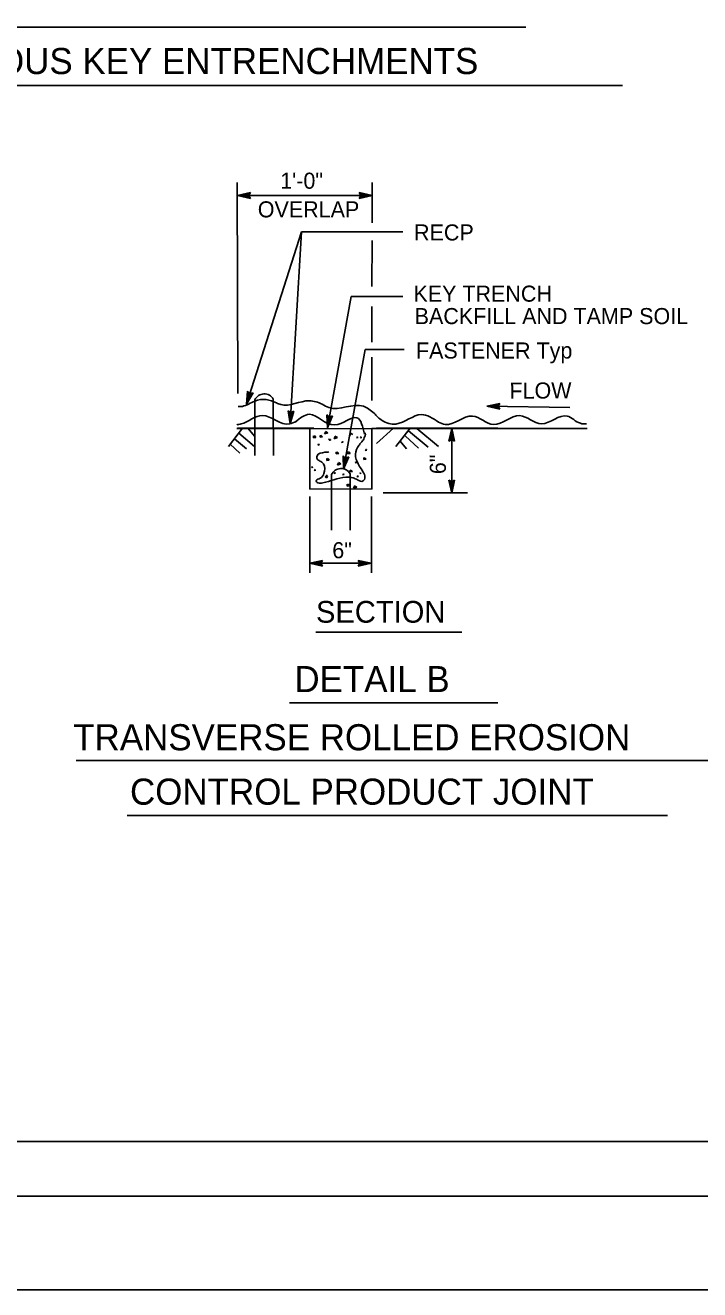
# Model space of a CAD drawing. Extents: x -894 to 866, y -472 to 714.
# Drawn here: x -475 to -165, y -472 to 108 of the extents above; entities that cross this region are included whole.
import ezdxf

# ---------------------------------------------------------------- set-up
doc = ezdxf.new("R2010")
doc.units = 0
for name, color, linetype in [('56 Stage 3 Anno', 7, 'Continuous'), ('57 Undefined', 7, 'Continuous'), ('60 Nongeo Data', 7, 'Continuous'), ('border_PLOTTING-ELEMENTS', 7, 'Continuous'), ('border_rw_22x34_Cut_Lines', 7, 'Continuous'), ('border_SHEET', 7, 'Continuous')]:
    doc.layers.add(name, color=color, linetype=linetype)

msp = doc.modelspace()

# ---------------------------------------------------------------- linework, layer by layer
at = {"layer": '56 Stage 3 Anno'}
for p, q in [((-377.28, 30.05), (-371.37, 31.36)), ((-371.37, 28.73), (-377.28, 30.05)), ((-377.28, 30.05), (-377.28, 30.05)), ((-371.59, 29.08), (-375.92, 30.05)), ((-375.91, 30.05), (-371.61, 31.01)), ((-374.56, 30.05), (-371.78, 30.66)), ((-371.82, 29.44), (-374.56, 30.05)), ((-373.2, 30.05), (-372.01, 30.31)), ((-371.99, 29.78), (-373.2, 30.05)), ((-371.37, 31.36), (-372.16, 30.05)), ((-372.16, 30.05), (-371.37, 28.73)), ((-371.37, 31.36), (-371.37, 31.36)), ((-320.59, 30.05), (-321.38, 31.37)), ((-321.38, 31.37), (-321.38, 31.37)), ((-321.38, 31.37), (-315.47, 30.05)), ((-315.47, 30.05), (-321.38, 28.74)), ((-321.38, 28.74), (-320.59, 30.05)), ((-321.16, 31.02), (-316.83, 30.05)), ((-316.84, 30.05), (-321.15, 29.09)), ((-318.19, 30.05), (-320.97, 29.44)), ((-320.93, 30.66), (-318.19, 30.05)), ((-320.76, 30.32), (-319.55, 30.05)), ((-319.55, 30.05), (-320.74, 29.79)), ((-315.47, 30.05), (-315.47, 30.05)), ((-371.37, 28.73), (-371.37, 28.73)), ((-321.38, 28.74), (-321.38, 28.74)), ((-373.19, -65.82), (-372.65, -59.79)), ((-370.14, -60.59), (-373.19, -65.82)), ((-372.78, -64.51), (-372.38, -60.12)), ((-370.54, -60.68), (-372.78, -64.52)), ((-372.65, -59.79), (-372.65, -59.79)), ((-372.65, -59.79), (-371.64, -60.94)), ((-372.36, -63.22), (-372.11, -60.39)), ((-370.95, -60.8), (-372.36, -63.22)), ((-371.95, -61.93), (-371.84, -60.72)), ((-371.32, -60.86), (-371.95, -61.93)), ((-371.64, -60.94), (-370.14, -60.59)), ((-370.14, -60.59), (-370.14, -60.59)), ((-373.19, -65.82), (-373.19, -65.82)), ((-353.04, -74.82), (-354, -68.84)), ((-354, -68.84), (-354, -68.84)), ((-354, -68.84), (-352.74, -69.71)), ((-352.96, -73.45), (-353.66, -69.1)), ((-352.88, -72.1), (-353.33, -69.29)), ((-351.38, -69), (-353.04, -74.82)), ((-352.8, -70.74), (-352.99, -69.54)), ((-351.74, -69.19), (-352.96, -73.46)), ((-352.1, -69.4), (-352.88, -72.1)), ((-352.46, -69.55), (-352.8, -70.74)), ((-352.74, -69.71), (-351.38, -69)), ((-351.38, -69), (-351.38, -69)), ((-262.66, -66.76), (-256.76, -65.45)), ((-256.76, -68.08), (-262.66, -66.76)), ((-262.66, -66.76), (-262.66, -66.76)), ((-256.97, -67.73), (-261.31, -66.76)), ((-261.29, -66.75), (-256.99, -65.8)), ((-259.94, -66.76), (-257.16, -66.14)), ((-257.2, -67.37), (-259.94, -66.76)), ((-258.58, -66.76), (-257.39, -66.5)), ((-257.37, -67.03), (-258.58, -66.76)), ((-256.76, -65.45), (-257.55, -66.76)), ((-257.55, -66.76), (-256.76, -68.08)), ((-256.76, -65.45), (-256.76, -65.45)), ((-256.76, -68.08), (-256.76, -68.08)), ((-353.04, -74.82), (-353.04, -74.82)), ((-335.96, -76.71), (-336.19, -70.67)), ((-336.19, -70.67), (-336.19, -70.67)), ((-336.19, -70.67), (-335.04, -71.68)), ((-333.6, -71.14), (-335.96, -76.71)), ((-335.72, -75.37), (-335.88, -70.96)), ((-333.98, -71.29), (-335.72, -75.38)), ((-335.47, -74.04), (-335.58, -71.19)), ((-334.37, -71.45), (-335.47, -74.04)), ((-335.23, -72.7), (-335.27, -71.49)), ((-334.74, -71.56), (-335.23, -72.7)), ((-335.04, -71.68), (-333.6, -71.14)), ((-333.6, -71.14), (-333.6, -71.14)), ((-335.96, -76.71), (-335.96, -76.71)), ((-280.15, -82.83), (-278.83, -76.92)), ((-279.8, -82.62), (-278.83, -78.28)), ((-279.44, -82.39), (-278.83, -79.64)), ((-279.1, -82.21), (-278.83, -81)), ((-278.83, -76.92), (-278.83, -76.92)), ((-278.83, -76.92), (-277.52, -82.83)), ((-278.83, -79.64), (-278.21, -82.42)), ((-278.83, -81), (-278.57, -82.19)), ((-278.82, -78.29), (-277.87, -82.6)), ((-278.83, -82.04), (-280.15, -82.83)), ((-280.15, -82.83), (-280.15, -82.83)), ((-277.52, -82.83), (-278.83, -82.04)), ((-277.52, -82.83), (-277.52, -82.83)), ((-328.55, -95.56), (-328.77, -89.51)), ((-328.77, -89.51), (-328.77, -89.51)), ((-328.77, -89.51), (-327.62, -90.53)), ((-326.18, -89.99), (-328.55, -95.56)), ((-328.3, -94.21), (-328.46, -89.81)), ((-326.57, -90.14), (-328.3, -94.22)), ((-328.05, -92.89), (-328.16, -90.04)), ((-326.95, -90.3), (-328.05, -92.89)), ((-327.81, -91.55), (-327.85, -90.33)), ((-327.32, -90.41), (-327.81, -91.55)), ((-327.62, -90.53), (-326.18, -89.99)), ((-326.18, -89.99), (-326.18, -89.99)), ((-328.55, -95.56), (-328.55, -95.56)), ((-278.84, -106.6), (-280.15, -100.69)), ((-280.15, -100.69), (-280.15, -100.69)), ((-280.15, -100.69), (-278.84, -101.48)), ((-278.85, -105.23), (-279.8, -100.93)), ((-278.84, -103.88), (-279.46, -101.1)), ((-278.84, -102.52), (-279.1, -101.33)), ((-278.84, -101.48), (-277.52, -100.69)), ((-277.52, -100.69), (-278.84, -106.6)), ((-277.87, -100.91), (-278.84, -105.24)), ((-278.23, -101.14), (-278.84, -103.88)), ((-278.57, -101.31), (-278.84, -102.52)), ((-277.52, -100.69), (-277.52, -100.69)), ((-278.84, -106.6), (-278.84, -106.6)), ((-344.1, -138.81), (-338.19, -137.5)), ((-338.19, -140.13), (-344.1, -138.81)), ((-344.1, -138.81), (-344.1, -138.81)), ((-338.41, -139.78), (-342.74, -138.81)), ((-342.73, -138.8), (-338.42, -137.85)), ((-341.38, -138.81), (-338.6, -138.19)), ((-338.64, -139.42), (-341.38, -138.81)), ((-340.02, -138.81), (-338.83, -138.55)), ((-338.81, -139.08), (-340.02, -138.81)), ((-338.19, -137.5), (-338.98, -138.81)), ((-338.98, -138.81), (-338.19, -140.13)), ((-338.19, -137.5), (-338.19, -137.5)), ((-321, -138.81), (-321.79, -137.49)), ((-321.79, -137.49), (-321.79, -137.49)), ((-321.79, -137.49), (-315.89, -138.81)), ((-315.89, -138.81), (-321.79, -140.12)), ((-321.79, -140.12), (-321, -138.81)), ((-321.58, -137.84), (-317.24, -138.81)), ((-317.26, -138.81), (-321.56, -139.76)), ((-318.61, -138.81), (-321.39, -139.42)), ((-321.35, -138.19), (-318.61, -138.81)), ((-321.18, -138.53), (-319.97, -138.8)), ((-319.97, -138.8), (-321.16, -139.07)), ((-315.89, -138.81), (-315.89, -138.81)), ((-338.19, -140.13), (-338.19, -140.13)), ((-321.79, -140.12), (-321.79, -140.12))]:
    msp.add_line(p, q, dxfattribs=at)
at = {"layer": '57 Undefined'}
for p, q in [((-601.15, 107.38), (-244.86, 107.38)), ((-659.06, 80.5), (-200.39, 80.5)), ((-341.31, -170.51), (-274.24, -170.51)), ((-353.45, -202.93), (-257.71, -202.93)), ((-451.4, -229.47), (-158.01, -229.47)), ((-427.95, -254.63), (-179.74, -254.63))]:
    msp.add_line(p, q, dxfattribs=at)
at = {"layer": '60 Nongeo Data'}
for p, q in [((-377.35, 36.05), (-377.07, -60.93)), ((-315.47, 36.02), (-315.48, 17.48)), ((-377.35, 30.05), (-315.47, 30.05)), ((-373.19, -65.82), (-347.91, 13.31)), ((-353.04, -74.82), (-347.91, 13.31)), ((-347.91, 13.31), (-301.27, 13.31)), ((-315.48, 9.45), (-315.49, -11.75)), ((-335.96, -76.71), (-324.99, -16.35)), ((-324.99, -16.35), (-301.27, -16.35)), ((-315.5, -20.91), (-315.51, -37.28)), ((-328.55, -95.56), (-318.57, -40.68)), ((-318.57, -40.68), (-300.7, -40.68)), ((-315.51, -44.14), (-315.52, -64.16)), ((-369.36, -89.27), (-369.28, -63.84)), ((-360.82, -63.48), (-360.71, -89.33)), ((-262.66, -66.76), (-224.54, -67.29)), ((-374.92, -76.84), (-381.47, -85.18)), ((-377.23, -76.81), (-342.22, -76.81)), ((-376.73, -79.1), (-369.39, -85.14)), ((-372.37, -76.92), (-369.5, -80.45)), ((-343.87, -77.08), (-315.55, -76.87)), ((-341.82, -80.39), (-342.55, -80.61)), ((-342.41, -80.46), (-342.41, -81.19)), ((-342.41, -81.19), (-341.24, -81.04)), ((-341.24, -81.04), (-341.82, -80.39)), ((-338.76, -80.17), (-339.49, -80.39)), ((-339.34, -80.24), (-339.34, -80.97)), ((-339.34, -80.97), (-338.18, -80.82)), ((-338.18, -80.82), (-338.76, -80.17)), ((-337.3, -79.37), (-336.72, -78.42)), ((-335.77, -78.86), (-337.3, -79.37)), ((-336.87, -78.28), (-335.77, -78.86)), ((-332.93, -81.62), (-332.35, -80.68)), ((-331.4, -81.12), (-332.93, -81.62)), ((-332.49, -80.53), (-331.4, -81.12)), ((-325.86, -80.24), (-325.28, -79.3)), ((-325.42, -79.15), (-324.33, -79.73)), ((-322.11, -80.79), (-322.51, -80.97)), ((-322.44, -80.9), (-322.15, -81.33)), ((-322.15, -81.33), (-322.07, -80.75)), ((-322.07, -80.75), (-322.15, -80.82)), ((-320.43, -80.79), (-320.83, -80.97)), ((-320.76, -80.9), (-320.47, -81.33)), ((-320.47, -81.33), (-320.4, -80.75)), ((-320.4, -80.75), (-320.47, -80.82)), ((-305.54, -76.79), (-313.49, -83.86)), ((-313.49, -76.81), (-257.73, -76.81)), ((-298, -76.84), (-304.56, -85.18)), ((-300.29, -80.39), (-294.16, -85.98)), ((-298.65, -78.09), (-289.67, -85.49)), ((-294.94, -76.87), (-284.9, -85.14)), ((-278.84, -106.6), (-278.83, -76.92)), ((-380.66, -84.15), (-376.18, -88.22)), ((-378.68, -81.76), (-373.13, -86.33)), ((-339.64, -84.24), (-340.29, -84.24)), ((-340.22, -84.17), (-340, -84.82)), ((-340, -84.82), (-339.64, -84.24)), ((-335.41, -81.84), (-335.04, -82.35)), ((-335.41, -81.84), (-334.61, -82.06)), ((-335.04, -82.35), (-334.53, -82.28)), ((-334.53, -82.28), (-334.61, -82.06)), ((-328.96, -82.97), (-329.36, -83.15)), ((-329.29, -83.08), (-329, -83.52)), ((-329, -83.52), (-328.92, -82.93)), ((-328.92, -82.93), (-329, -83.01)), ((-318.1, -86.61), (-318.5, -86.79)), ((-318.43, -86.71), (-318.14, -87.15)), ((-318.14, -87.15), (-318.06, -86.57)), ((-318.06, -86.57), (-318.14, -86.64)), ((-302.47, -82.78), (-299.59, -86.31)), ((-335.7, -90.79), (-336.43, -91.01)), ((-336.28, -90.86), (-336.28, -91.59)), ((-336.28, -91.59), (-335.12, -91.44)), ((-335.12, -91.44), (-335.7, -90.79)), ((-331.33, -87.81), (-332.06, -88.02)), ((-331.91, -87.88), (-331.91, -88.61)), ((-331.91, -88.61), (-330.74, -88.46)), ((-331.38, -93.72), (-330.8, -92.77)), ((-330.74, -88.46), (-331.33, -87.81)), ((-330.94, -92.63), (-329.85, -93.21)), ((-326.15, -87.73), (-326.88, -87.95)), ((-326.74, -87.81), (-326.74, -88.53)), ((-326.74, -88.53), (-325.57, -88.39)), ((-325.57, -88.39), (-326.15, -87.73)), ((-322.76, -92.35), (-323.17, -92.53)), ((-323.09, -92.46), (-322.8, -92.9)), ((-322.8, -92.9), (-322.73, -92.32)), ((-322.73, -92.32), (-322.8, -92.39)), ((-318.72, -90.35), (-319.45, -90.57)), ((-319.3, -90.43), (-319.3, -91.15)), ((-319.3, -91.15), (-318.14, -91.01)), ((-318.14, -91.01), (-318.72, -90.35)), ((-342.88, -94.53), (-343.28, -94.72)), ((-343.21, -94.64), (-342.92, -95.08)), ((-342.92, -95.08), (-342.84, -94.5)), ((-342.84, -94.5), (-342.92, -94.57)), ((-341.57, -95.77), (-341.97, -95.95)), ((-341.89, -95.88), (-341.6, -96.32)), ((-341.6, -96.32), (-341.53, -95.73)), ((-341.53, -95.73), (-341.6, -95.81)), ((-336.14, -98.28), (-337.01, -99.08)), ((-335.85, -98.86), (-336.21, -98.5)), ((-334.11, -123.57), (-334.03, -98.13)), ((-332.46, -97.22), (-332.86, -97.41)), ((-332.78, -97.33), (-332.49, -97.77)), ((-332.49, -97.77), (-332.42, -97.19)), ((-332.42, -97.19), (-332.49, -97.26)), ((-329.85, -93.21), (-331.38, -93.72)), ((-328.52, -97.88), (-328.92, -98.06)), ((-328.85, -97.99), (-328.56, -98.43)), ((-328.56, -98.43), (-328.49, -97.84)), ((-328.49, -97.84), (-328.56, -97.92)), ((-324.99, -96.1), (-325.72, -96.32)), ((-325.57, -96.17), (-325.57, -96.9)), ((-325.57, -96.9), (-324.4, -96.75)), ((-325.56, -97.78), (-325.46, -123.62)), ((-324.4, -96.75), (-324.99, -96.1)), ((-320.72, -97.3), (-321.13, -97.48)), ((-321.05, -97.41), (-320.76, -97.84)), ((-320.76, -97.84), (-320.69, -97.26)), ((-320.69, -97.26), (-320.76, -97.33)), ((-337.01, -99.08), (-336.21, -99.59)), ((-336.21, -99.59), (-335.85, -98.86)), ((-326.3, -102.57), (-327.03, -102.79)), ((-326.88, -102.64), (-326.88, -103.37)), ((-326.88, -103.37), (-325.72, -103.23)), ((-325.72, -103.23), (-326.3, -102.57)), ((-324.04, -104.39), (-323.46, -103.44)), ((-322.51, -103.88), (-324.04, -104.39)), ((-323.6, -103.3), (-322.51, -103.88)), ((-321.89, -98.75), (-322.29, -98.93)), ((-322.22, -98.86), (-321.93, -99.3)), ((-321.93, -99.3), (-321.85, -98.72)), ((-321.85, -98.72), (-321.93, -98.79)), ((-344.09, -108.18), (-344.11, -143.24)), ((-315.68, -108.19), (-315.69, -143.26)), ((-310.34, -106.48), (-271.59, -106.48)), ((-344.1, -138.81), (-315.89, -138.81))]:
    msp.add_line(p, q, dxfattribs=at)
msp.add_lwpolyline([(-377.65, -76.92), (-344, -76.99), (-344.02, -104.73), (-315.54, -104.72), (-315.55, -76.87), (-216.65, -76.87)], dxfattribs=at)
for centre in [(-364.96, -65.77), (-329.71, -100.07)]:
    msp.add_arc(centre, 4.74, 28.87521, 155.87612, dxfattribs=at)
for points in [[(-359.33, -65.21), (-364.13, -63.65), (-369.29, -64.37), (-375.04, -66.77), (-377.03, -66.91)], [(-314.51, -69.96), (-319.4, -66.72), (-335.38, -67.32), (-338.41, -65.82), (-344.25, -64.2), (-357.41, -65.99), (-359.33, -65.21)], [(-350.39, -73.66), (-353.31, -74.86), (-365.85, -70.99), (-375.56, -74.86), (-377.62, -75.26)], [(-350.74, -73.99), (-344.25, -70.44), (-332.63, -75.31), (-322.42, -72.02), (-318.87, -79.62)], [(-284.95, -73.99), (-292.78, -70.56), (-304.53, -74.88), (-310.83, -73.26), (-314.51, -69.96)], [(-284.95, -73.99), (-281.91, -75.1), (-269.37, -71.22), (-259.66, -75.1), (-247.65, -71.05), (-237.59, -74.75), (-225.76, -71.22), (-219.76, -74.57), (-216.88, -74.84)], [(-320.58, -83.48), (-319.27, -81.79), (-318.91, -80.77), (-318.54, -79.75), (-318.69, -78.88)], [(-335.26, -87.7), (-337.14, -87.89), (-340.73, -89.57), (-340.67, -90.95), (-339.44, -91.89), (-337.76, -93.21), (-337.54, -97.62), (-339.26, -99.79), (-341.06, -100.87), (-341.08, -100.96), (-340.96, -101.38), (-340.3, -101.86), (-338.14, -101.91), (-332.95, -100.51), (-327.47, -99.35), (-324.19, -99.62), (-322.17, -100.55), (-320.78, -101.15), (-319.52, -101.04), (-318.96, -100.36), (-318.71, -99.23), (-318.99, -98.07), (-320.46, -95.54), (-321.82, -93.19), (-322.68, -91.22), (-323.09, -88.77), (-321.57, -84.74), (-320.4, -83.41), (-319.89, -82.82)]]:
    msp.add_spline(points, degree=3, dxfattribs=at)
at = {"layer": 'border_PLOTTING-ELEMENTS'}
for points in [[(-894.04, -472.44), (865.96, -472.44), (865.96, 713.56), (-894.04, 713.56)], [(-864.04, 670.56), (835.96, 670.56), (835.96, -429.44), (-864.04, -429.44)]]:
    msp.add_lwpolyline(points, close=True, dxfattribs=at)
at = {"layer": 'border_rw_22x34_Cut_Lines'}
msp.add_lwpolyline([(-864.04, 670.56), (835.96, 670.56), (835.96, -429.44), (-864.04, -429.44)], close=True, dxfattribs=at)
at = {"layer": 'border_SHEET'}
msp.add_line((810.96, -404.44), (-814.04, -404.44), dxfattribs=at)

# ---------------------------------------------------------------- texts
at = {"layer": '57 Undefined'}
for s, height, p in [('ON SLOPE WITH VARIOUS KEY ENTRENCHMENTS', 12, (-657.16, 85.81)), ('1\'-0"', 7.382, (-357.65, 33.16)), ('OVERLAP', 7.382, (-367.95, 20)), ('RECP', 7.382, (-296.16, 9.4)), ('KEY TRENCH', 7.382, (-296.45, -18.71)), ('BACKFILL AND TAMP SOIL', 7.3819, (-295.88, -29.01)), ('FASTENER Typ', 7.3819, (-295.29, -44.82)), ('6"', 7.382, (-333.72, -136.54)), ('SECTION', 10, (-341.21, -166.14)), ('DETAIL B', 12, (-351.13, -198.01)), ('TRANSVERSE ROLLED EROSION', 12, (-452.73, -224.73)), ('CONTROL PRODUCT JOINT', 12, (-426.65, -249.71))]:
    msp.add_text(s, height=height, dxfattribs=at).set_placement(p)
for s, rotation, p in [('FLOW', 0.47407, (-252.31, -63.31)), ('6"', 89.97177, (-281.54, -97.91))]:
    msp.add_text(s, height=7.382, rotation=rotation, dxfattribs=at).set_placement(p)

doc.saveas('drawing.dxf')
